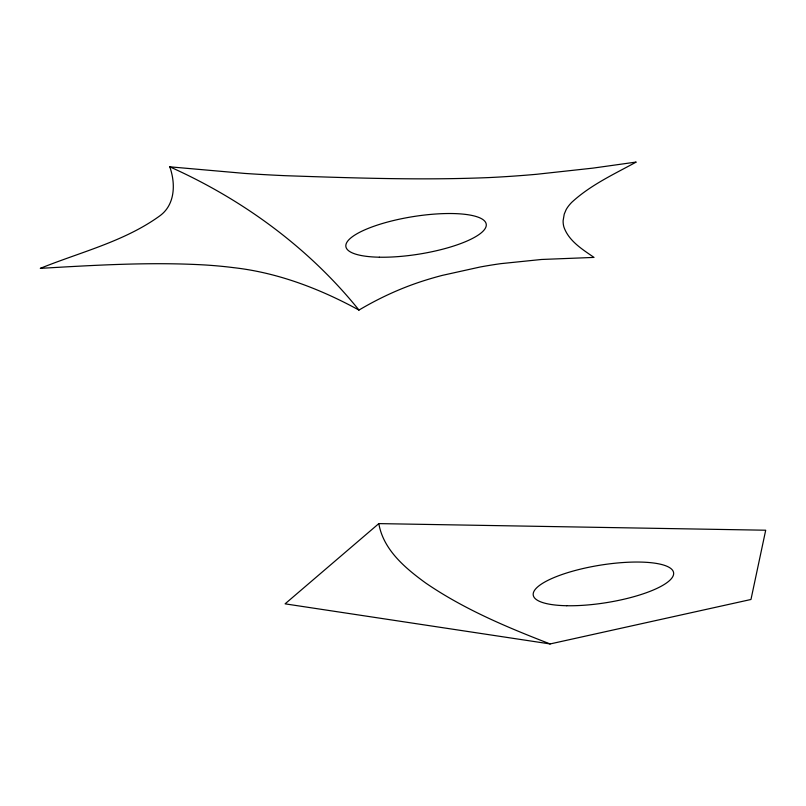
<?xml version="1.0" encoding="UTF-8"?>
<svg xmlns="http://www.w3.org/2000/svg" width="806" height="806" viewBox="0 0 806 806"><rect width="100%" height="100%" fill="white"/><g stroke="black" fill="none" stroke-linecap="round" stroke-linejoin="round"><path stroke-width="1.21" d="M378.82 523.608L285.082 603.845L550.135 643.944L750.97 599.483L765.7 530.217L378.82 523.608C383.303 549.833 405.297 568.17 425.649 582.98C463.924 609.225 507.024 627.3 550.135 643.944M358.972 310.068C379.394 297.948 401.106 287.944 423.755 280.75A125.615 33.57 -9.1 0 1 442.232 275.4L480.114 267.008A130.471 34.87 -9.1 0 1 500.869 263.643L541.572 259.472L594.022 257.406C582.486 249.427 568.996 241.185 563.999 227.312A287.5 76.832 -9.1 0 1 563.132 220.632L564.24 214.114L566.124 209.671A173.713 46.426 -9.1 0 1 571.807 202.276C590.526 184.987 614.081 174.177 636.216 162.056L592.934 168.122L536.695 174.277A365.622 97.707 -9.1 0 1 488.859 177.582C421.085 180.383 353.219 177.995 285.475 175.698A1006.13 268.882 -9.1 0 1 244.863 173.431L169.774 166.822C175.658 183.395 175.365 204.633 159.759 215.897C124.255 241.599 80.409 252.066 40.3 268.358C95.491 265.174 150.873 261.769 206.145 265.043A291.157 77.809 -9.1 0 1 233.589 267.652C277.889 272.619 320.042 288.85 358.972 310.068C308.809 247.764 242.596 199.384 169.774 166.822M566.739 605.729A71.069 18.991 -9.1 0 0 673.625 573.963A71.069 18.991 -9.1 0 0 569.862 571.998A71.069 18.991 -9.1 0 0 566.739 605.729M379.384 257.205A71.069 18.991 -9.1 0 0 486.26 225.448A71.069 18.991 -9.1 0 0 382.507 223.474A71.069 18.991 -9.1 0 0 379.384 257.205"/></g></svg>
